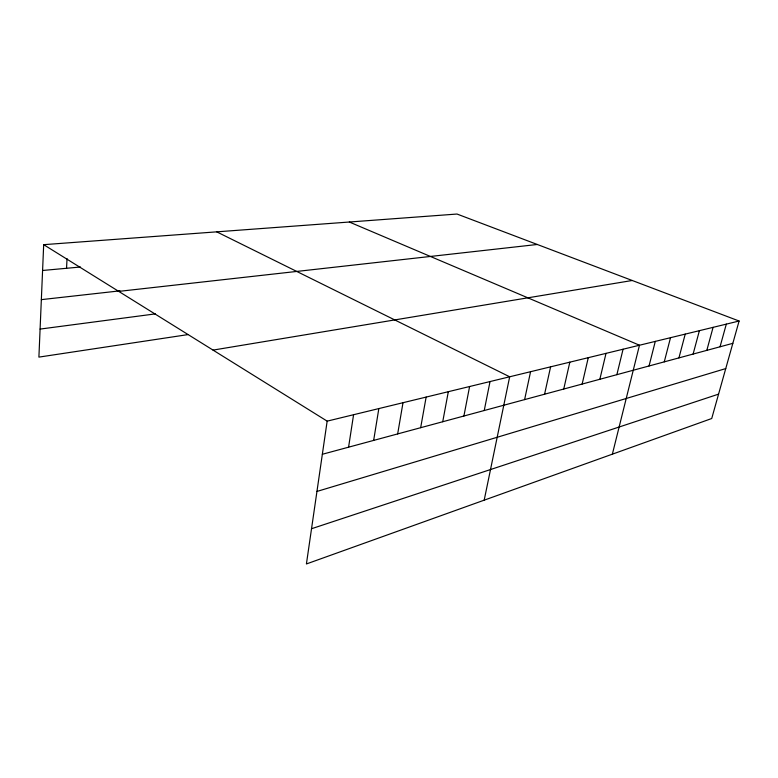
<?xml version="1.0" encoding="UTF-8"?>
<svg xmlns="http://www.w3.org/2000/svg" width="778" height="778" viewBox="0 0 778 778"><rect width="100%" height="100%" fill="white"/><g stroke="black" fill="none" stroke-linecap="round" stroke-linejoin="round"><path stroke-width="1.17" d="M43.685 244.671L327.159 421.141L306.415 563.962L711.724 418.515L739.1 321.022L457.026 214.038L43.685 244.671L38.9 357.112L187.926 334.608M66.548 268.284L67.034 258.607M348.573 447.185L353.582 414.713M373.654 440.406L378.837 408.576M397.665 433.92L403.004 402.703M420.665 427.696L426.14 397.081M442.731 421.734L448.322 391.694M463.902 416.016L469.601 386.52M484.237 410.512L490.033 381.551M484.188 500.166L509.668 376.785L216.722 231.844M524.615 399.6L530.567 371.699M544.581 394.203L550.6 366.837M563.749 389.029L569.827 362.159M582.148 384.05L588.275 357.676M599.848 379.275L606.013 353.368M616.866 374.675L623.071 349.225M612.364 454.167L639.477 345.228L349.332 222.022M649.047 365.971L655.29 341.386M664.266 361.858L670.519 337.691M678.941 357.89L685.214 334.112M693.12 354.058L699.393 330.669M706.813 350.363L713.086 327.344M720.039 346.784L726.312 324.125M311.531 528.729L718.571 394.135M316.947 491.443L725.748 368.577M322.345 454.274L732.837 343.331M327.159 421.141L739.1 321.022M213.046 350.1L632.242 280.488M40.096 329.084L155.376 313.884M41.341 299.637L119.929 290.855M118.733 291.39L537.297 244.477M42.586 270.481L80.455 267.01"/></g></svg>
